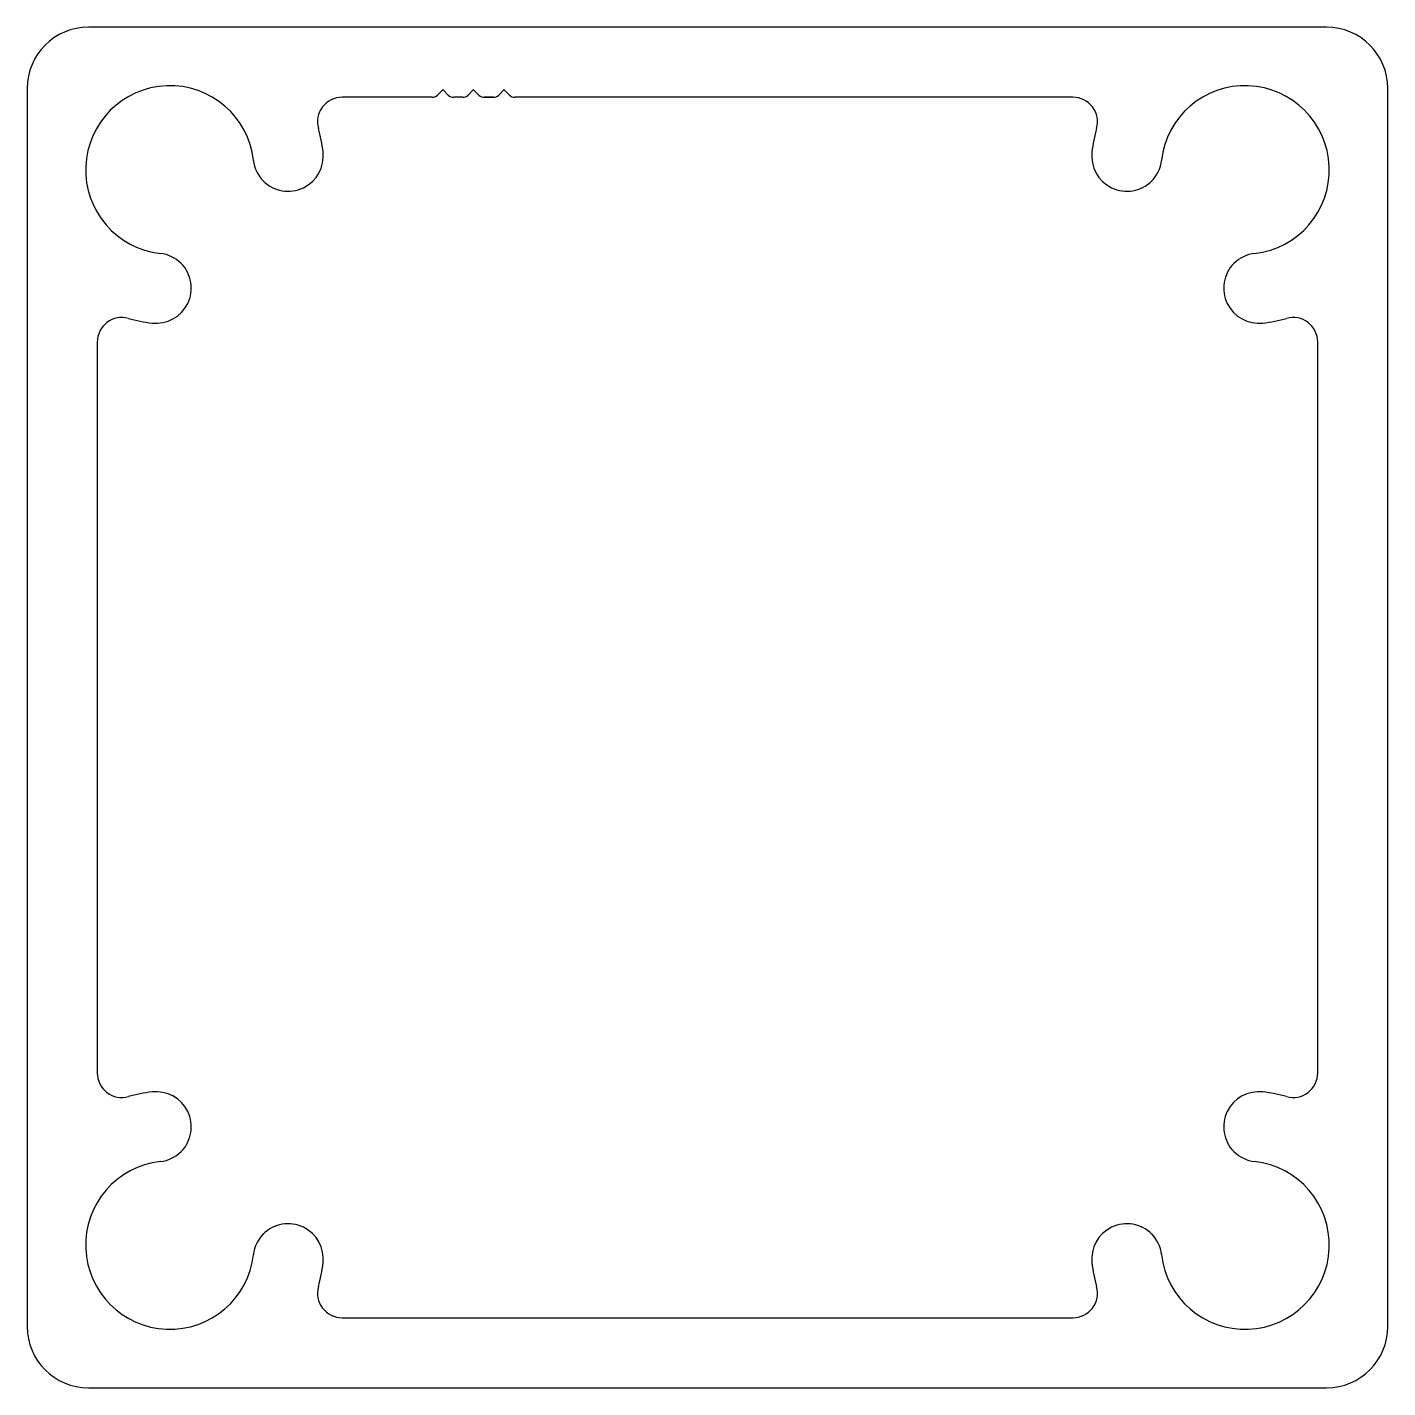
# Model space of a CAD drawing. Extents: x -20.4 to 24, y 0.5 to 44.9.
import ezdxf

# ---------------------------------------------------------------- set-up
doc = ezdxf.new("R2010")
doc.units = 0
doc.layers.add('1', color=4, linetype='CONTINUOUS')

msp = doc.modelspace()

# ---------------------------------------------------------------- linework, layer by layer
at = {"layer": '1', "color": 7}
for p, q in [((22.044, 44.91), (-18.406, 44.91)), ((-20.406, 42.91), (-20.406, 2.46)), ((24.044, 2.46), (24.044, 42.91)), ((-18.406, 0.46), (22.044, 0.46))]:
    msp.add_line(p, q, dxfattribs=at)
at = {"layer": '1', "color": 7, "linetype": 'CONTINUOUS'}
for p, q in [((-6.831, 42.864), (-7.002, 42.693)), ((-6.649, 42.693), (-6.82, 42.864)), ((-5.831, 42.864), (-6.002, 42.693)), ((-5.649, 42.693), (-5.82, 42.864)), ((-4.831, 42.864), (-5.002, 42.693)), ((-4.649, 42.693), (-4.82, 42.864)), ((-7.179, 42.62), (-10.121, 42.62)), ((-6.179, 42.62), (-6.472, 42.62)), ((-5.179, 42.62), (-5.472, 42.62)), ((-5.472, 42.62), (-5.179, 42.62)), ((-5.179, 42.62), (-5.472, 42.62)), ((-5.472, 42.62), (-5.179, 42.62)), ((-5.179, 42.62), (-5.472, 42.62)), ((-4.472, 42.62), (-4.472, 42.62)), ((13.759, 42.62), (-4.472, 42.62)), ((-12.695, 39.886), (-12.683, 39.874)), ((16.322, 39.874), (16.334, 39.886)), ((-18.116, 34.625), (-18.116, 10.745)), ((21.754, 10.745), (21.754, 34.625)), ((-12.683, 5.495), (-12.695, 5.483)), ((16.334, 5.483), (16.322, 5.495)), ((-10.121, 2.75), (13.759, 2.75))]:
    msp.add_line(p, q, dxfattribs=at)
at = {"layer": '1', "color": 7}
for centre, start, end in [((-18.406, 42.91), 90, 180), ((22.044, 42.91), 0, 90), ((-18.406, 2.46), 180, 270), ((22.044, 2.46), 270, 0)]:
    msp.add_arc(centre, 2, start, end, dxfattribs=at)
at = {"layer": '1', "color": 7, "linetype": 'CONTINUOUS'}
for centre, radius, start, end in [((-15.746, 40.25), 2.75, 6.4488, 263.5512), ((-7.179, 42.87), 0.25, 270, 315), ((-6.825, 42.858), 0.008, 45, 135), ((-6.472, 42.87), 0.25, 225, 270), ((-6.179, 42.87), 0.25, 270, 315), ((-5.825, 42.858), 0.008, 45, 135), ((-5.472, 42.87), 0.25, 225, 270), ((-5.179, 42.87), 0.25, 270, 315), ((-4.826, 42.858), 0.008, 45, 135), ((-4.472, 42.87), 0.25, 225, 270), ((19.384, 40.25), 2.75, 276.4488, 173.5512), ((-10.121, 41.82), 0.8, 90, 195.595), ((13.759, 41.82), 0.8, 344.405, 90), ((-15.746, 40.25), 5.04, 6.634, 15.595), ((19.384, 40.25), 5.04, 164.405, 173.366), ((-11.87, 40.688), 1.15, 186.4488, 225), ((-11.882, 40.699), 1.15, 225, 6.634), ((15.52, 40.699), 1.15, 173.366, 315), ((15.509, 40.688), 1.15, 315, 353.5512), ((-16.184, 36.374), 1.15, 45.4005, 83.5512), ((19.822, 36.374), 1.15, 96.4488, 134.5995), ((-16.195, 36.386), 1.15, 263.366, 44.5995), ((19.834, 36.386), 1.15, 135.4005, 276.634), ((-17.316, 34.625), 0.8, 74.405, 180), ((-15.746, 40.25), 5.04, 254.405, 263.366), ((19.384, 40.25), 5.04, 276.634, 285.595), ((20.954, 34.625), 0.8, 360, 105.595), ((-17.316, 10.745), 0.8, 180, 285.595), ((20.954, 10.745), 0.8, 254.405, 0), ((-15.746, 5.12), 5.04, 96.634, 105.595), ((-16.195, 8.984), 1.15, 315.4005, 96.634), ((19.834, 8.984), 1.15, 83.366, 224.5995), ((19.384, 5.12), 5.04, 74.405, 83.366), ((-16.184, 8.995), 1.15, 276.4488, 314.5995), ((19.822, 8.995), 1.15, 225.4005, 263.5512), ((-15.746, 5.12), 2.75, 96.4488, 353.5512), ((19.384, 5.12), 2.75, 186.4488, 83.5512), ((-11.882, 4.67), 1.15, 353.366, 135), ((15.52, 4.67), 1.15, 45, 186.634), ((-11.87, 4.682), 1.15, 135, 173.5512), ((15.509, 4.682), 1.15, 6.4488, 45), ((-15.746, 5.12), 5.04, 344.405, 353.366), ((19.384, 5.12), 5.04, 186.634, 195.595), ((-10.121, 3.55), 0.8, 164.405, 270), ((13.759, 3.55), 0.8, 270, 15.595)]:
    msp.add_arc(centre, radius, start, end, dxfattribs=at)

doc.saveas('drawing.dxf')
